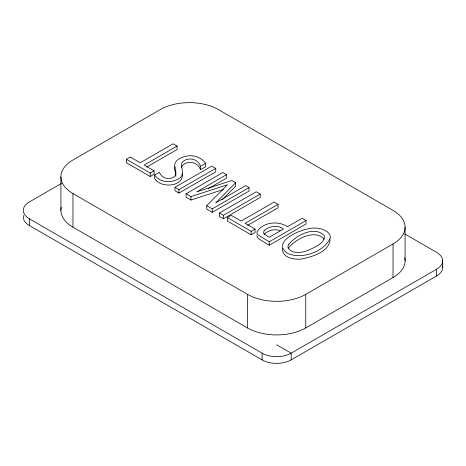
<?xml version="1.0" encoding="UTF-8"?>
<svg xmlns="http://www.w3.org/2000/svg" width="466" height="466" viewBox="0 0 466 466"><rect width="100%" height="100%" fill="white"/><g stroke="black" fill="none" stroke-linecap="round" stroke-linejoin="round"><path stroke-width="0.7" d="M175.035 166.723L174.604 168.669L175.95 176.2M181.49 167.451L181.746 166.304C186.645 159.879 198.266 161.679 200.392 169.752L205.57 166.764L205.57 163.321C201.388 157.403 193.705 154.66 186.68 156.098C181.752 157.124 175.216 159.459 174.604 165.22C174.505 169.129 178.321 174.709 173.573 177.231C168.436 180.15 161.44 177.965 159.378 172.245L154.601 175.006L154.601 178.449C160.123 188.38 183.587 187.285 182.392 173.923M282.606 248.384C281.511 257.943 294.867 260.011 301.991 258.962C312.278 256.696 328.996 251.984 330.178 239.541M288.466 248.11C295.694 238.941 314.661 228.649 324.423 239.221M208.494 188.532L226.575 178.088L226.575 174.645L196.646 191.928L231.852 180.534L235.662 182.736L215.618 202.966L245.629 185.643L249.048 187.617L249.048 191.06L212.251 212.304L206.747 209.129L206.747 205.681L227.443 184.763L190.978 196.582L186.08 193.751L186.08 197.194L190.978 200.025L223.313 189.546M222.131 199.838L235.662 186.179L235.662 182.736M264.03 234.322C268.101 230.344 274.672 228.526 280.095 230.606M61.448 183.441L29.329 201.982A20.574 11.877 0 0 0 29.329 218.781L29.329 225.503L262.096 359.892A20.574 11.877 0 0 0 291.192 359.892L436.671 275.895A20.574 11.877 0 0 0 442.525 265.946M177.086 146.074L144.192 165.063L154.118 170.789L154.118 174.237L150.209 176.492L126.403 162.745L126.403 159.296L130.305 157.042L140.225 162.774L173.119 143.778L177.086 146.074L177.086 149.516L146.679 167.073M126.403 159.296L150.209 173.043L154.118 170.789M200.392 169.752L200.392 166.304L205.57 163.321M174.966 187.338L211.762 166.094L215.729 168.383L215.729 171.826L178.932 193.07L174.966 190.78L174.966 187.338L178.932 189.627L215.729 168.383M186.08 193.751L222.876 172.507L226.575 174.645M206.747 205.681L212.251 208.861L249.048 187.617M219.451 213.02L256.248 191.776L260.214 194.066L260.214 197.508L223.418 218.752L219.451 216.463L219.451 213.02L223.418 215.309L260.214 194.066M278.033 204.353L245.139 223.342L255.059 229.074L255.059 232.517L251.157 234.771L227.35 221.024L227.35 217.575L231.252 215.327L241.172 221.053L274.066 202.063L278.033 204.353L278.033 207.801L247.621 225.358M227.35 217.575L251.157 231.322L255.059 229.074M306.057 220.535L302.125 218.263L287.51 226.703C278.249 220.43 262.847 222.02 256.923 231.917L257.127 233.565L258.642 235.342L269.261 241.778L306.057 220.535L306.057 223.977L269.261 245.221L258.642 238.79L257.127 237.013L256.923 235.365M72.97 193.582L247.551 294.372A41.148 23.754 0 0 0 305.743 294.372L393.03 243.98A41.148 23.754 0 0 0 393.03 210.382L218.449 109.592A41.148 23.754 0 0 0 160.257 109.592L72.97 159.984A41.148 23.754 0 0 0 72.97 193.582L72.97 227.181L247.551 327.971A41.148 23.754 0 0 0 305.743 327.971L393.03 277.579A41.148 23.754 0 0 0 404.727 257.675M404.587 233.856L436.671 252.38A20.574 11.877 0 0 1 436.671 269.179L291.192 353.17A20.574 11.877 0 0 1 262.096 353.17L29.329 218.781M276.647 344.77L291.192 353.17L291.192 359.892M154.601 175.006C159.873 182.567 170.614 183.342 178.169 178.961C185.381 175.938 180.965 168.337 181.746 162.855C186.645 156.436 198.266 158.236 200.392 166.304M442.7 260.779L442.7 267.496M436.671 269.179L436.671 275.895M405.082 227.181L405.082 260.779M393.03 243.98L393.03 277.579M305.743 294.372L305.743 327.971M269.261 241.778L269.261 245.221M262.096 353.17L262.096 359.892M251.157 231.322L251.157 234.771M247.551 294.372L247.551 327.971M223.418 215.309L223.418 218.752M212.251 208.861L212.251 212.304M190.978 196.582L190.978 200.025M178.932 189.627L178.932 193.07M150.209 173.043L150.209 176.492M60.918 176.783L60.918 210.382M72.97 227.181A41.148 23.754 0 0 1 61.273 207.283M29.329 225.503A20.574 11.877 0 0 1 23.475 215.548M330.266 237.648C324.819 251.978 300.756 260.034 286.974 253.067C270.129 240.625 305.83 226.581 316.076 228.113A14.795 8.545 0 0 1 323.486 229.709L327.382 231.952A14.883 8.592 0 0 1 330.178 236.093L330.266 237.648M288.466 244.667L287.947 246.444L288.174 248.063C292.561 254.471 301.904 252.7 308.142 250.405C314.206 247.26 324.569 243.963 324.423 235.779C314.661 225.2 295.694 235.499 288.466 244.667M264.03 230.874L263.605 233.07L264.606 234.346L269.237 237.252L283.555 228.987C277.719 224.624 269.039 225.864 264.03 230.874"/></g></svg>
